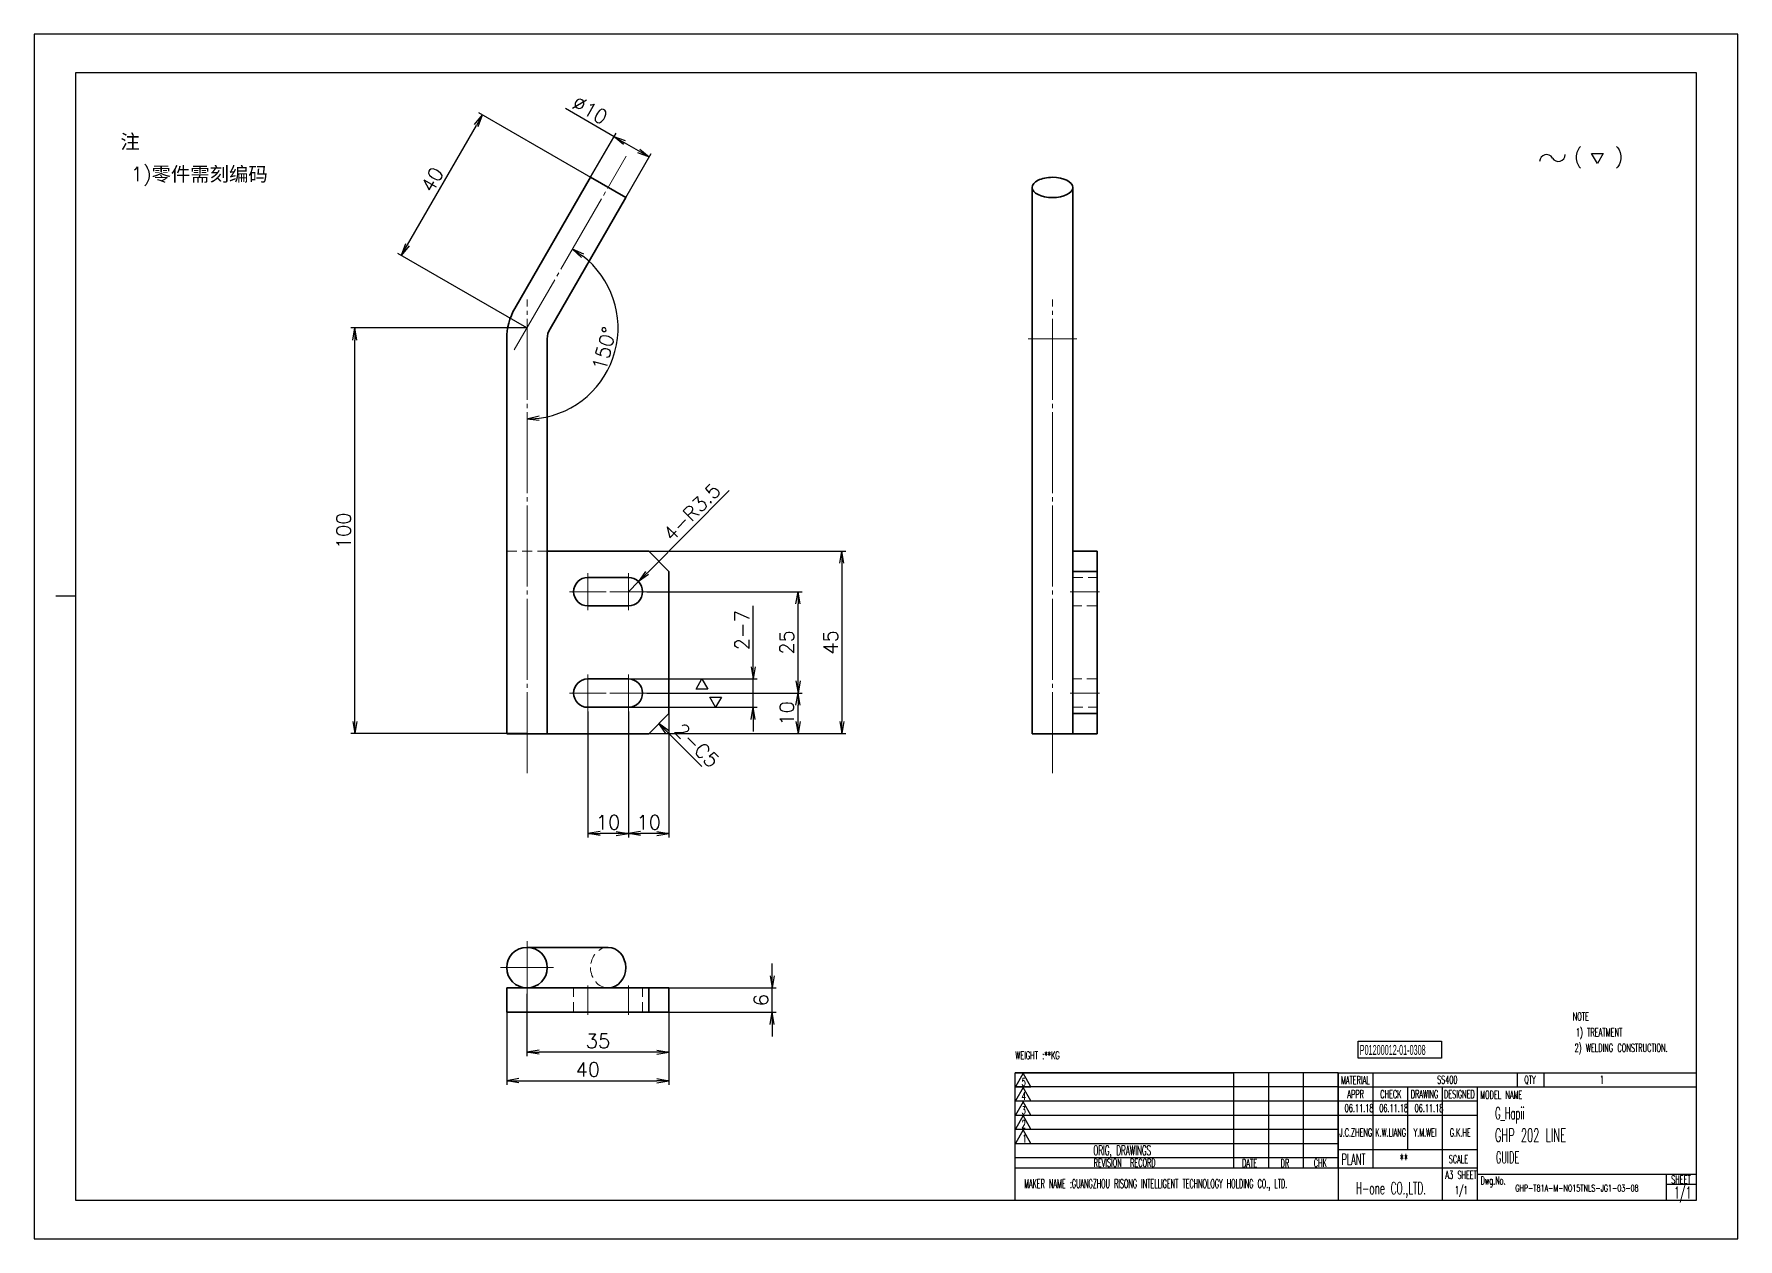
# Model space of a CAD drawing. Header units: millimetres. Extents: x 7914 to 16415, y -883 to 305.
# Drawn here: x 12507.1 to 12927.1, y -882.1 to -585.1 of the extents above; entities that cross this region are included whole.
import ezdxf
from ezdxf.enums import TextEntityAlignment as Align

# ---------------------------------------------------------------- set-up
doc = ezdxf.new("R2010")
doc.units = ezdxf.units.MM
doc.linetypes.add('CENTER-HOKUTO', pattern=[23, 20, -1, 1, -1])
doc.linetypes.add('HIDDEN-HOKUTO', pattern=[3.8, 2.5, -1.3])
doc.layers.add('AM_7', color=2, linetype='CENTER-HOKUTO', lineweight=30)
doc.layers.add('AM_HID', color=1, linetype='HIDDEN-HOKUTO', lineweight=25)
doc.layers.add('title_frame', color=7, linetype='Continuous')
doc.layers.add('word_dim', color=253, linetype='Continuous')
doc.styles.add('MX_NOTE_STANDARD', font='txt.shx', dxfattribs={"bigfont": 'bigfont.shx'})
doc.styles.get("Standard").update_dxf_attribs({"font": 'romans.shx', "bigfont": 'bigfont.shx'})
doc.dimstyles.new('RS1-1', dxfattribs={"dimtxt": 3.5, "dimasz": 3, "dimexe": 1, "dimexo": 0, "dimgap": 1, "dimtad": 3, "dimdsep": 46, "dimtxsty": 'Standard', "dimblk1": 'OPEN', "dimblk2": 'OPEN', "dimsah": 1, "dimcen": 0, "dimclrd": 256, "dimclre": 256, "dimclrt": 3, "dimazin": 2, "dimtfac": 1, "dimtmove": 0, "dimatfit": 3, "dimldrblk": 'OPEN', "dimfxl": 0, "dimtolj": 1, "dimtzin": 0, "dimarcsym": 0})

# ---------------------------------------------------------------- blocks, each defined once
blk = doc.blocks.new('A$C404331B6')
at = {"layer": 'title_frame'}
for p, q in [((0, -31.5), (0, 0)), ((0, 0), (53.9, 0)), ((79.62, 0), (0, 0)), ((53.9, -23.5), (53.9, 0)), ((62.48, -23.5), (62.48, 0)), ((62.48, -23.5), (62.48, 0)), ((71.05, -23.5), (71.05, 0)), ((71.05, -23.5), (71.05, 0)), ((79.62, 0), (79.62, -31.5)), ((79.62, 0), (167.83, 0)), ((88.2, -23.5), (88.2, 0)), ((123.73, 0), (123.73, -3.5)), ((130.3, 0), (130.3, -3.5)), ((53.9, -3.5), (0, -3.5)), ((79.62, -3.5), (0, -3.5)), ((1.98, -0.12), (0.1, -3.45)), ((0.1, -3.45), (3.86, -3.45)), ((1.98, -3.6), (0.1, -6.92)), ((3.86, -3.45), (1.98, -0.12)), ((3.86, -6.92), (1.98, -3.6)), ((79.62, -3.5), (167.83, -3.5)), ((96.78, -18.9), (96.78, -3.5)), ((105.35, -31.5), (105.35, -3.5)), ((113.92, -31.5), (113.92, -3.5)), ((53.9, -7), (0, -7)), ((79.62, -7), (0, -7)), ((0.1, -6.92), (3.86, -6.92)), ((1.98, -7.13), (0.1, -10.45)), ((3.86, -10.45), (1.98, -7.13)), ((113.92, -7), (79.62, -7)), ((53.9, -10.5), (0, -10.5)), ((79.62, -10.5), (0, -10.5)), ((0.1, -10.45), (3.86, -10.45)), ((1.98, -10.54), (0.1, -13.87)), ((3.86, -13.87), (1.98, -10.54)), ((113.92, -10.5), (79.62, -10.5)), ((53.9, -14), (0, -14)), ((79.62, -14), (0, -14)), ((0.1, -13.87), (3.86, -13.87)), ((1.98, -14.07), (0.1, -17.4)), ((3.86, -17.4), (1.98, -14.07)), ((53.9, -17.5), (0, -17.5)), ((79.62, -17.5), (0, -17.5)), ((53.9, -21), (0, -21)), ((79.62, -21), (0, -21)), ((0.1, -17.4), (3.86, -17.4)), ((79.62, -18.9), (113.92, -18.9)), ((79.62, -23.5), (0, -23.5)), ((113.92, -23.5), (79.62, -23.5)), ((113.92, -25), (167.83, -25)), ((160.48, -25), (160.48, -31.5)), ((160.48, -27.5), (167.83, -27.5)), ((167.83, -31.5), (0, -31.5))]:
    blk.add_line(p, q, dxfattribs=at)
at = {"layer": 'title_frame', "color": 3, "style": 'MX_NOTE_STANDARD', "width": 0.5341}
for s, height, p in [('5', 1.92, (1.59, -3.22)), ('MATERIAL', 1.973, (80.3, -2.79)), ('QTY', 1.973, (125.5, -2.7)), ('4', 1.92, (1.59, -6.7)), ('3', 1.92, (1.59, -10.23)), ('APPR', 1.973, (81.89, -6.26)), ('CHECK', 1.973, (89.99, -6.26)), ('DRAWING', 1.973, (97.51, -6.26)), ('DESIGNED', 1.973, (105.7, -6.26)), ('MODEL NAME', 1.973, (114.63, -6.41)), ('2', 1.92, (1.59, -13.64)), ('1', 1.92, (1.78, -17.17)), ('ORIG, DRAWINGS', 2.4112, (19.27, -20.34)), ('PLANT', 2.74, (80.46, -22.73)), ('SCALE', 1.973, (106.88, -22.28)), ('REVISION  RECORD', 1.9728, (19.32, -23.18)), ('DATE', 1.973, (55.94, -23.26)), ('DR', 1.973, (65.43, -23.27)), ('CHK', 1.973, (73.61, -23.23)), ('MAKER NAME :GUANGZHOU RISONG INTELLIGENT TECHNOLOGY HOLDING CO., LTD.', 2.16, (2.22, -28.43)), ('Dwg.No.', 1.973, (114.71, -27.52)), ('SHEET', 1.973, (161.71, -27.29))]:
    blk.add_text(s, height=height, dxfattribs=at).set_placement(p)
blk = doc.blocks.new('shiage0')
at = {"layer": 'word_dim', "color": 3, "linetype": 'Continuous'}
for centre, start, end in [((1.69, 0), 30, 180), ((4.61, 1.69), 210, 0)]:
    blk.add_arc(centre, 1.69, start, end, dxfattribs=at)
blk = doc.blocks.new('12')
at = {"layer": 'title_frame', "color": 3, "linetype": 'Continuous'}
blk.add_lwpolyline([(20.46, 3.03), (19.01, 5.53), (21.9, 5.53)], close=True, dxfattribs=at)
blk.add_blockref('shiage0', (6.23, 3.56), dxfattribs=at)
blk.add_text('(   )', height=3.5, dxfattribs=at).set_placement((14.64, 3.08))
blk = doc.blocks.new('_Open')
at = {"color": 0, "lineweight": -2}
for p, q in [((-1, 0.17), (0, 0)), ((-1, -0.17), (0, 0)), ((0, 0), (-1, 0))]:
    blk.add_line(p, q, dxfattribs=at)
blk = doc.blocks.new('*D163')
at = {"layer": 'DEFPOINTS', "color": 0, "linetype": 'Continuous', "ltscale": 2}
for p in [(12623.6, -826.23), (12663.6, -826.23), (12663.6, -843.11)]:
    blk.add_point(p, dxfattribs=at)
at = {"layer": 'word_dim', "linetype": 'Continuous', "lineweight": -2, "ltscale": 2}
for p, q in [((12623.6, -826.23), (12623.6, -844.11)), ((12663.6, -826.23), (12663.6, -844.11)), ((12626.6, -843.11), (12660.6, -843.11))]:
    blk.add_line(p, q, dxfattribs=at)
at = {"layer": 'word_dim', "linetype": 'Continuous', "lineweight": -2, "ltscale": 2, "xscale": 3, "yscale": 3, "zscale": 3, "rotation": 180}
blk.add_blockref('_Open', (12623.6, -843.11), dxfattribs=at)
at = {"layer": 'word_dim', "linetype": 'Continuous', "lineweight": -2, "ltscale": 2, "xscale": 3, "yscale": 3, "zscale": 3}
blk.add_blockref('_Open', (12663.6, -843.11), dxfattribs=at)
at = {"layer": 'word_dim', "color": 3, "linetype": 'Continuous', "ltscale": 2, "insert": (12643.6, -840.36), "char_height": 3.5, "attachment_point": 5}
blk.add_mtext('\\A1;40', dxfattribs=at)
blk = doc.blocks.new('*D164')
at = {"layer": 'DEFPOINTS', "color": 0, "linetype": 'Continuous', "ltscale": 2}
for p in [(12663.6, -820.23), (12689.05, -820.23), (12663.6, -826.23)]:
    blk.add_point(p, dxfattribs=at)
at = {"layer": 'word_dim', "linetype": 'Continuous', "lineweight": -2, "ltscale": 2}
for p, q in [((12689.05, -817.23), (12689.05, -814.23)), ((12663.6, -820.23), (12690.05, -820.23)), ((12689.05, -826.23), (12689.05, -820.23)), ((12663.6, -826.23), (12690.05, -826.23)), ((12689.05, -829.23), (12689.05, -832.23))]:
    blk.add_line(p, q, dxfattribs=at)
at = {"layer": 'word_dim', "linetype": 'Continuous', "lineweight": -2, "ltscale": 2, "xscale": 3, "yscale": 3, "zscale": 3}
for p, rotation in [((12689.05, -820.23), 270), ((12689.05, -826.23), 90)]:
    blk.add_blockref('_Open', p, dxfattribs=dict(at, rotation=rotation))
at = {"layer": 'word_dim', "color": 3, "linetype": 'Continuous', "ltscale": 2, "insert": (12686.3, -823.23), "char_height": 3.5, "attachment_point": 5, "rotation": 90}
blk.add_mtext('\\A1;6', dxfattribs=at)
blk = doc.blocks.new('*D165')
at = {"layer": 'DEFPOINTS', "color": 0, "linetype": 'Continuous', "ltscale": 2}
for p in [(12646.1, -712.56), (12641.1, -757.56), (12706.21, -757.56)]:
    blk.add_point(p, dxfattribs=at)
at = {"layer": 'word_dim', "linetype": 'Continuous', "lineweight": -2, "ltscale": 2}
for p, q in [((12646.1, -712.56), (12707.21, -712.56)), ((12706.21, -715.56), (12706.21, -754.56)), ((12641.1, -757.56), (12707.21, -757.56))]:
    blk.add_line(p, q, dxfattribs=at)
at = {"layer": 'word_dim', "linetype": 'Continuous', "lineweight": -2, "ltscale": 2, "xscale": 3, "yscale": 3, "zscale": 3}
for p, rotation in [((12706.21, -712.56), 90), ((12706.21, -757.56), 270)]:
    blk.add_blockref('_Open', p, dxfattribs=dict(at, rotation=rotation))
at = {"layer": 'word_dim', "color": 3, "linetype": 'Continuous', "ltscale": 2, "insert": (12703.46, -735.06), "char_height": 3.5, "attachment_point": 5, "rotation": 90}
blk.add_mtext('\\A1;45', dxfattribs=at)
blk = doc.blocks.new('*D166')
at = {"layer": 'DEFPOINTS', "color": 0, "linetype": 'Continuous', "ltscale": 2}
for p in [(12628.6, -821.73), (12663.6, -826.23), (12628.6, -836.05)]:
    blk.add_point(p, dxfattribs=at)
at = {"layer": 'word_dim', "linetype": 'Continuous', "lineweight": -2, "ltscale": 2}
for p, q in [((12628.6, -821.73), (12628.6, -837.05)), ((12663.6, -826.23), (12663.6, -837.05)), ((12660.6, -836.05), (12631.6, -836.05))]:
    blk.add_line(p, q, dxfattribs=at)
at = {"layer": 'word_dim', "linetype": 'Continuous', "lineweight": -2, "ltscale": 2, "xscale": 3, "yscale": 3, "zscale": 3, "rotation": 180}
blk.add_blockref('_Open', (12628.6, -836.05), dxfattribs=at)
at = {"layer": 'word_dim', "linetype": 'Continuous', "lineweight": -2, "ltscale": 2, "xscale": 3, "yscale": 3, "zscale": 3}
blk.add_blockref('_Open', (12663.6, -836.05), dxfattribs=at)
at = {"layer": 'word_dim', "color": 3, "linetype": 'Continuous', "ltscale": 2, "insert": (12646.1, -833.3), "char_height": 3.5, "attachment_point": 5}
blk.add_mtext('\\A1;35', dxfattribs=at)
blk = doc.blocks.new('*D167')
at = {"layer": 'DEFPOINTS', "color": 0, "linetype": 'Continuous', "ltscale": 2}
for p in [(12586.14, -657.56), (12628.6, -657.56), (12628.6, -757.56)]:
    blk.add_point(p, dxfattribs=at)
at = {"layer": 'word_dim', "linetype": 'Continuous', "lineweight": -2, "ltscale": 2}
for p, q in [((12628.6, -657.56), (12585.14, -657.56)), ((12586.14, -754.56), (12586.14, -660.56)), ((12628.6, -757.56), (12585.14, -757.56))]:
    blk.add_line(p, q, dxfattribs=at)
at = {"layer": 'word_dim', "linetype": 'Continuous', "lineweight": -2, "ltscale": 2, "xscale": 3, "yscale": 3, "zscale": 3}
for p, rotation in [((12586.14, -657.56), 90), ((12586.14, -757.56), 270)]:
    blk.add_blockref('_Open', p, dxfattribs=dict(at, rotation=rotation))
at = {"layer": 'word_dim', "color": 3, "linetype": 'Continuous', "ltscale": 2, "insert": (12583.39, -707.56), "char_height": 3.5, "attachment_point": 5, "rotation": 90}
blk.add_mtext('\\A1;100', dxfattribs=at)
blk = doc.blocks.new('*D168')
at = {"layer": 'DEFPOINTS', "color": 0, "linetype": 'Continuous', "ltscale": 2}
for p in [(12617.62, -605.04), (12648.6, -622.92), (12628.6, -657.56)]:
    blk.add_point(p, dxfattribs=at)
at = {"layer": 'word_dim', "linetype": 'Continuous', "lineweight": -2, "ltscale": 2}
for p, q in [((12648.6, -622.92), (12616.76, -604.54)), ((12599.12, -637.08), (12616.12, -607.64)), ((12628.6, -657.56), (12596.76, -639.18))]:
    blk.add_line(p, q, dxfattribs=at)
at = {"layer": 'word_dim', "linetype": 'Continuous', "lineweight": -2, "ltscale": 2, "xscale": 3, "yscale": 3, "zscale": 3}
for p, rotation in [((12617.62, -605.04), 59.99971985608837), ((12597.62, -639.68), 239.9997198560883)]:
    blk.add_blockref('_Open', p, dxfattribs=dict(at, rotation=rotation))
at = {"layer": 'word_dim', "color": 3, "linetype": 'Continuous', "ltscale": 2, "insert": (12605.24, -620.98), "char_height": 3.5, "attachment_point": 5, "rotation": 59.9997}
blk.add_mtext('\\A1;40', dxfattribs=at)
blk = doc.blocks.new('*D169')
at = {"layer": 'DEFPOINTS', "color": 0, "linetype": 'Continuous', "ltscale": 2}
for p in [(12653.07, -615.19), (12628.6, -650.51), (12625.48, -662.98), (12645.8, -672), (12628.6, -767.3)]:
    blk.add_point(p, dxfattribs=at)
at = {"layer": 'word_dim', "linetype": 'Continuous', "lineweight": -2, "ltscale": 2}
blk.add_arc((12628.6, -657.56), 22.45, 277.6612, 52.3387, dxfattribs=at)
at = {"layer": 'word_dim', "linetype": 'Continuous', "lineweight": -2, "ltscale": 2, "xscale": 3, "yscale": 3, "zscale": 3}
for p, rotation in [((12639.83, -638.12), 146.1692663020986), ((12628.6, -680.02), 183.8305831847277)]:
    blk.add_blockref('_Open', p, dxfattribs=dict(at, rotation=rotation))
at = {"layer": 'word_dim', "color": 3, "linetype": 'Continuous', "ltscale": 2, "insert": (12647.63, -662.66), "char_height": 3.5, "attachment_point": 5, "rotation": 74.9999}
blk.add_mtext('\\A1;{\\Fsimplex|c0;150°}', dxfattribs=at)
blk = doc.blocks.new('*D170')
at = {"layer": 'DEFPOINTS', "color": 0, "linetype": 'Continuous', "ltscale": 2}
for p in [(12650.06, -610.4), (12644.27, -620.42), (12652.93, -625.42)]:
    blk.add_point(p, dxfattribs=at)
at = {"layer": 'word_dim', "linetype": 'Continuous', "lineweight": -2, "ltscale": 2}
for p, q in [((12650.06, -610.4), (12638.08, -603.48)), ((12644.27, -620.42), (12650.56, -609.53)), ((12656.12, -613.9), (12652.66, -611.9)), ((12652.93, -625.42), (12659.22, -614.53))]:
    blk.add_line(p, q, dxfattribs=at)
at = {"layer": 'word_dim', "linetype": 'Continuous', "lineweight": -2, "ltscale": 2, "xscale": 3, "yscale": 3, "zscale": 3}
for p, rotation in [((12650.06, -610.4), 149.9997198560817), ((12658.72, -615.4), 329.9997198560817)]:
    blk.add_blockref('_Open', p, dxfattribs=dict(at, rotation=rotation))
at = {"layer": 'word_dim', "color": 3, "linetype": 'Continuous', "ltscale": 2, "insert": (12644.15, -603.81), "char_height": 3.5, "attachment_point": 5, "rotation": 329.9997}
blk.add_mtext('\\A1;%%C10', dxfattribs=at)
blk = doc.blocks.new('*D171')
at = {"layer": 'DEFPOINTS', "color": 0, "linetype": 'Continuous', "ltscale": 2}
for p in [(12658.15, -747.56), (12695.41, -747.56), (12650.38, -757.56)]:
    blk.add_point(p, dxfattribs=at)
at = {"layer": 'word_dim', "linetype": 'Continuous', "lineweight": -2, "ltscale": 2}
for p, q in [((12658.15, -747.56), (12696.41, -747.56)), ((12695.41, -754.56), (12695.41, -750.56)), ((12650.38, -757.56), (12696.41, -757.56))]:
    blk.add_line(p, q, dxfattribs=at)
at = {"layer": 'word_dim', "linetype": 'Continuous', "lineweight": -2, "ltscale": 2, "xscale": 3, "yscale": 3, "zscale": 3}
for p, rotation in [((12695.41, -747.56), 90), ((12695.41, -757.56), 270)]:
    blk.add_blockref('_Open', p, dxfattribs=dict(at, rotation=rotation))
at = {"layer": 'word_dim', "color": 3, "linetype": 'Continuous', "ltscale": 2, "insert": (12692.66, -752.56), "char_height": 3.5, "attachment_point": 5, "rotation": 90}
blk.add_mtext('\\A1;10', dxfattribs=at)
blk = doc.blocks.new('*D172')
at = {"layer": 'DEFPOINTS', "color": 0, "linetype": 'Continuous', "ltscale": 2}
for p in [(12658.15, -722.56), (12695.41, -722.56), (12658.15, -747.56)]:
    blk.add_point(p, dxfattribs=at)
at = {"layer": 'word_dim', "linetype": 'Continuous', "lineweight": -2, "ltscale": 2}
for p, q in [((12658.15, -722.56), (12696.41, -722.56)), ((12695.41, -744.56), (12695.41, -725.56)), ((12658.15, -747.56), (12696.41, -747.56))]:
    blk.add_line(p, q, dxfattribs=at)
at = {"layer": 'word_dim', "linetype": 'Continuous', "lineweight": -2, "ltscale": 2, "xscale": 3, "yscale": 3, "zscale": 3}
for p, rotation in [((12695.41, -722.56), 90), ((12695.41, -747.56), 270)]:
    blk.add_blockref('_Open', p, dxfattribs=dict(at, rotation=rotation))
at = {"layer": 'word_dim', "color": 3, "linetype": 'Continuous', "ltscale": 2, "insert": (12692.66, -735.06), "char_height": 3.5, "attachment_point": 5, "rotation": 90}
blk.add_mtext('\\A1;25', dxfattribs=at)
blk = doc.blocks.new('*D173')
at = {"layer": 'DEFPOINTS', "color": 0, "linetype": 'Continuous', "ltscale": 2}
for p in [(12653.6, -752.11), (12663.6, -752.56), (12653.6, -782.17)]:
    blk.add_point(p, dxfattribs=at)
at = {"layer": 'word_dim', "linetype": 'Continuous', "lineweight": -2, "ltscale": 2}
for p, q in [((12653.6, -752.11), (12653.6, -783.17)), ((12663.6, -752.56), (12663.6, -783.17)), ((12660.6, -782.17), (12656.6, -782.17))]:
    blk.add_line(p, q, dxfattribs=at)
at = {"layer": 'word_dim', "linetype": 'Continuous', "lineweight": -2, "ltscale": 2, "xscale": 3, "yscale": 3, "zscale": 3, "rotation": 180}
blk.add_blockref('_Open', (12653.6, -782.17), dxfattribs=at)
at = {"layer": 'word_dim', "linetype": 'Continuous', "lineweight": -2, "ltscale": 2, "xscale": 3, "yscale": 3, "zscale": 3}
blk.add_blockref('_Open', (12663.6, -782.17), dxfattribs=at)
at = {"layer": 'word_dim', "color": 3, "linetype": 'Continuous', "ltscale": 2, "insert": (12658.6, -779.42), "char_height": 3.5, "attachment_point": 5}
blk.add_mtext('\\A1;10', dxfattribs=at)
blk = doc.blocks.new('*D174')
at = {"layer": 'DEFPOINTS', "color": 0, "linetype": 'Continuous', "ltscale": 2}
for p in [(12643.6, -752.11), (12653.6, -752.56), (12643.6, -782.17)]:
    blk.add_point(p, dxfattribs=at)
at = {"layer": 'word_dim', "linetype": 'Continuous', "lineweight": -2, "ltscale": 2}
for p, q in [((12643.6, -752.11), (12643.6, -783.17)), ((12653.6, -752.56), (12653.6, -783.17)), ((12650.6, -782.17), (12646.6, -782.17))]:
    blk.add_line(p, q, dxfattribs=at)
at = {"layer": 'word_dim', "linetype": 'Continuous', "lineweight": -2, "ltscale": 2, "xscale": 3, "yscale": 3, "zscale": 3, "rotation": 180}
blk.add_blockref('_Open', (12643.6, -782.17), dxfattribs=at)
at = {"layer": 'word_dim', "linetype": 'Continuous', "lineweight": -2, "ltscale": 2, "xscale": 3, "yscale": 3, "zscale": 3}
blk.add_blockref('_Open', (12653.6, -782.17), dxfattribs=at)
at = {"layer": 'word_dim', "color": 3, "linetype": 'Continuous', "ltscale": 2, "insert": (12648.6, -779.42), "char_height": 3.5, "attachment_point": 5}
blk.add_mtext('\\A1;10', dxfattribs=at)
blk = doc.blocks.new('*D175')
at = {"layer": 'DEFPOINTS', "color": 0, "linetype": 'Continuous', "ltscale": 2}
for p in [(12653.6, -744.06), (12684.37, -744.06), (12653.6, -751.06)]:
    blk.add_point(p, dxfattribs=at)
at = {"layer": 'word_dim', "linetype": 'Continuous', "lineweight": -2, "ltscale": 2}
for p, q in [((12684.37, -741.06), (12684.37, -726.06)), ((12653.6, -744.06), (12685.37, -744.06)), ((12684.37, -751.06), (12684.37, -744.06)), ((12653.6, -751.06), (12685.37, -751.06)), ((12684.37, -754.06), (12684.37, -757.06))]:
    blk.add_line(p, q, dxfattribs=at)
at = {"layer": 'word_dim', "linetype": 'Continuous', "lineweight": -2, "ltscale": 2, "xscale": 3, "yscale": 3, "zscale": 3}
for p, rotation in [((12684.37, -744.06), 270), ((12684.37, -751.06), 90)]:
    blk.add_blockref('_Open', p, dxfattribs=dict(at, rotation=rotation))
at = {"layer": 'word_dim', "color": 3, "linetype": 'Continuous', "ltscale": 2, "insert": (12681.62, -732.06), "char_height": 3.5, "attachment_point": 5, "rotation": 90}
blk.add_mtext('\\A1;2-7', dxfattribs=at)
blk = doc.blocks.new('*D176')
at = {"layer": 'DEFPOINTS', "color": 0, "linetype": 'Continuous', "ltscale": 2}
for p in [(12656.07, -720.08), (12653.6, -722.56)]:
    blk.add_point(p, dxfattribs=at)
at = {"layer": 'word_dim', "linetype": 'Continuous', "lineweight": -2, "ltscale": 2}
for p, q in [((12678.42, -697.62), (12658.19, -717.96)), ((12653.6, -722.56), (12656.07, -720.08))]:
    blk.add_line(p, q, dxfattribs=at)
at = {"layer": 'word_dim', "linetype": 'Continuous', "lineweight": -2, "ltscale": 2, "xscale": 3, "yscale": 3, "zscale": 3, "rotation": 225.1462509781452}
blk.add_blockref('_Open', (12656.07, -720.08), dxfattribs=at)
at = {"layer": 'word_dim', "color": 3, "linetype": 'Continuous', "ltscale": 2, "insert": (12669.24, -702.95), "char_height": 3.5, "attachment_point": 5, "rotation": 45.1463}
blk.add_mtext('\\A1;4-R3.5', dxfattribs=at)

msp = doc.modelspace()

# ---------------------------------------------------------------- linework, layer by layer
at = {"color": 7, "lineweight": 35}
for p, q in [((12625.611, -652.744), (12644.271, -620.423)), ((12634.271, -657.744), (12652.931, -625.423)), ((12753.13, -655.244), (12753.13, -622.923)), ((12763.13, -655.244), (12763.13, -622.923)), ((12623.601, -757.564), (12623.601, -660.244)), ((12633.601, -757.564), (12633.601, -660.244)), ((12753.13, -757.564), (12753.13, -660.244)), ((12763.13, -757.564), (12763.13, -660.244)), ((12623.601, -757.564), (12623.601, -712.564)), ((12633.601, -712.564), (12658.601, -712.564)), ((12663.601, -752.564), (12663.601, -717.564)), ((12763.13, -752.564), (12763.13, -717.564)), ((12769.13, -752.564), (12769.13, -717.564)), ((12623.601, -757.564), (12658.601, -757.564)), ((12623.601, -820.232), (12658.601, -820.232)), ((12658.601, -826.232), (12623.601, -826.232))]:
    msp.add_line(p, q, dxfattribs=at)
at = {"color": 7, "lineweight": 35, "ltscale": 0.249998}
msp.add_line((12652.931, -625.423), (12644.271, -620.423), dxfattribs=at)
at = {"color": 7, "lineweight": 35, "ltscale": 0.125}
for p, q in [((12753.13, -655.244), (12753.13, -660.244)), ((12763.13, -655.244), (12763.13, -660.244)), ((12763.13, -712.564), (12763.13, -717.564)), ((12769.13, -712.564), (12769.13, -717.564)), ((12763.13, -757.564), (12763.13, -752.564)), ((12769.13, -757.564), (12769.13, -752.564)), ((12758.13, -757.564), (12753.13, -757.564)), ((12763.13, -757.564), (12758.13, -757.564)), ((12658.601, -820.232), (12663.601, -820.232)), ((12658.601, -826.232), (12663.601, -826.232))]:
    msp.add_line(p, q, dxfattribs=at)
at = {"color": 7, "lineweight": 35, "ltscale": 0.176777}
for p, q in [((12658.601, -712.564), (12663.601, -717.564)), ((12658.601, -757.564), (12663.601, -752.564))]:
    msp.add_line(p, q, dxfattribs=at)
at = {"color": 7, "lineweight": 35, "ltscale": 0.15}
for p, q in [((12763.13, -712.564), (12769.13, -712.564)), ((12763.13, -717.564), (12769.13, -717.564)), ((12763.13, -752.564), (12769.13, -752.564)), ((12763.13, -757.564), (12769.13, -757.564)), ((12623.601, -820.232), (12623.601, -826.232)), ((12658.601, -820.232), (12658.601, -826.232)), ((12663.601, -820.232), (12663.601, -826.232))]:
    msp.add_line(p, q, dxfattribs=at)
at = {"color": 7, "lineweight": 35, "ltscale": 0.25}
for p, q in [((12643.601, -719.064), (12653.601, -719.064)), ((12653.601, -726.064), (12643.601, -726.064)), ((12643.601, -744.064), (12653.601, -744.064)), ((12653.601, -751.064), (12643.601, -751.064)), ((12633.601, -757.564), (12623.601, -757.564))]:
    msp.add_line(p, q, dxfattribs=at)
at = {"color": 7, "lineweight": 35, "ltscale": 0.033496}
msp.add_line((12629.941, -810.232), (12628.601, -810.232), dxfattribs=at)
at = {"color": 7, "lineweight": 35, "ltscale": 0.466504}
msp.add_line((12629.941, -810.232), (12648.601, -810.232), dxfattribs=at)
at = {"color": 7, "lineweight": 35}
msp.add_circle((12628.601, -815.232), 5, dxfattribs=at)
for centre, radius, start, end in [((12638.601, -660.244), 15, 150, 180.00001), ((12638.601, -660.244), 5, 150, 180.00001), ((12643.601, -722.564), 3.5, 90, 270), ((12653.601, -722.564), 3.5, 270, 90), ((12643.601, -747.564), 3.5, 90, 270), ((12653.601, -747.564), 3.5, 270, 90)]:
    msp.add_arc(centre, radius, start, end, dxfattribs=at)
for centre, major_axis, ratio, start_param, end_param in [((12758.13, -622.923), (5, 0), 0.5, 1.5707963, 3.1415927), ((12758.13, -622.923), (5, 0), 0.5, 0, 1.5707963), ((12758.13, -622.923), (5, 0), 0.5, 3.1415927, 6.2831853), ((12648.601, -815.232), (0, -5), 0.8660254, 0.0049666, 3.1415927)]:
    msp.add_ellipse(centre, major_axis=major_axis, ratio=ratio, start_param=start_param, end_param=end_param, dxfattribs=at)
at = {"layer": 'AM_7', "color": 2, "lineweight": 13}
for p, q in [((12625.476, -662.976), (12653.065, -615.191)), ((12628.601, -767.296), (12628.601, -650.512)), ((12758.13, -767.296), (12758.13, -650.512)), ((12764.13, -660.244), (12752.13, -660.244)), ((12643.601, -718.014), (12643.601, -727.114)), ((12653.601, -718.014), (12653.601, -727.114)), ((12648.151, -722.564), (12639.051, -722.564)), ((12658.151, -722.564), (12649.051, -722.564)), ((12769.73, -722.564), (12762.53, -722.564)), ((12643.601, -743.014), (12643.601, -752.114)), ((12653.601, -743.014), (12653.601, -752.114)), ((12648.151, -747.564), (12639.051, -747.564)), ((12658.151, -747.564), (12649.051, -747.564)), ((12769.73, -747.564), (12762.53, -747.564)), ((12628.601, -808.732), (12628.601, -821.732)), ((12635.101, -815.232), (12622.101, -815.232)), ((12643.601, -826.832), (12643.601, -819.632)), ((12653.601, -826.832), (12653.601, -819.632))]:
    msp.add_line(p, q, dxfattribs=at)
at = {"layer": 'AM_HID', "color": 1, "lineweight": 13}
for p, q in [((12623.601, -712.564), (12633.601, -712.564)), ((12763.13, -719.064), (12769.13, -719.064)), ((12769.13, -726.064), (12763.13, -726.064)), ((12769.13, -744.064), (12763.13, -744.064)), ((12763.13, -751.064), (12769.13, -751.064)), ((12629.941, -820.232), (12628.601, -820.232)), ((12629.941, -820.232), (12648.601, -820.232)), ((12640.101, -826.232), (12640.101, -820.232)), ((12640.101, -826.232), (12640.101, -820.232)), ((12657.101, -826.232), (12657.101, -820.232)), ((12657.101, -826.232), (12657.101, -820.232)), ((12658.601, -820.232), (12658.601, -826.232))]:
    msp.add_line(p, q, dxfattribs=at)
for start_param, end_param in [(3.1415927, 4.712389), (4.712389, 6.2831853), (0, 0.0049666)]:
    msp.add_ellipse((12648.601, -815.232), major_axis=(0, -5), ratio=0.8660254, start_param=start_param, end_param=end_param, dxfattribs=at)
at = {"layer": 'title_frame'}
for p, q in [((12512.42, -723.61), (12517.42, -723.61)), ((12833.466, -833.336), (12853.994, -833.336)), ((12833.466, -837.537), (12833.466, -833.336)), ((12853.994, -833.336), (12853.994, -837.537)), ((12853.994, -837.537), (12833.466, -837.537)), ((12828.57, -841.147), (12828.57, -844.647)), ((12828.57, -864.647), (12828.57, -841.147)), ((12828.57, -841.147), (12828.57, -872.647)), ((12916.77, -872.647), (12862.87, -872.647)), ((12916.77, -872.647), (12862.87, -872.647))]:
    msp.add_line(p, q, dxfattribs=at)
at = {"layer": 'title_frame', "color": 4}
msp.add_lwpolyline([(12927.095, -585.11), (12507.095, -585.11), (12507.095, -882.11), (12927.095, -882.11)], close=True, dxfattribs=at)
at = {"layer": 'title_frame'}
msp.add_lwpolyline([(12517.42, -594.572), (12916.77, -594.572), (12916.77, -872.647), (12517.42, -872.647)], close=True, dxfattribs=at)
at = {"layer": 'word_dim', "color": 3, "linetype": 'Continuous', "ltscale": 2}
for points in [[(12671.707, -744.064), (12673.152, -746.567), (12670.262, -746.567)], [(12675.083, -751.064), (12673.638, -748.561), (12676.528, -748.561)]]:
    msp.add_lwpolyline(points, close=True, dxfattribs=at)

# ---------------------------------------------------------------- block references
at = {"layer": 'word_dim', "linetype": 'Continuous', "ltscale": 2}
msp.add_blockref('12', (12871.989, -620.072), dxfattribs=at)
at = {"layer": 'word_dim', "ltscale": 2}
msp.add_blockref('A$C404331B6', (12748.945, -841.147), dxfattribs=at)

# ---------------------------------------------------------------- texts
at = {"ltscale": 2, "char_height": 3.5, "attachment_point": 1}
for s, insert, width in [('{\\fSimSun|b0|i0|c134|p2;\\C3;注}', (12528.386, -609.866), 10.36469), ('{\\Fromans,bigfont|c134;\\C3;1)\\fSimSun|b0|i0|c134|p2;零件需刻编码}', (12530.951, -617.874), 96.90613)]:
    msp.add_mtext(s, dxfattribs=dict(at, insert=insert, width=width))
at = {"linetype": 'Continuous', "insert": (12867.247, -851.627), "char_height": 3, "width": 50.9, "attachment_point": 4}
msp.add_mtext('{\\W0.5;\\C3;G_Hapii }', dxfattribs=at)
at = {"color": 3, "linetype": 'Continuous', "insert": (12872.202, -868.785), "char_height": 1.6, "width": 37.13137, "attachment_point": 1}
msp.add_mtext('{\\W0.65;GHP-T81A-M-NO15TNLS-JG1-03-08}', dxfattribs=at)
at = {"layer": 'title_frame', "color": 3, "style": 'MX_NOTE_STANDARD'}
for s, height, width, p in [('NOTE', 2, 0.5341, (12886.356, -828.285)), ('1) TREATMENT', 2, 0.5341, (12887.134, -832.182)), ('2) WELDING CONSTRUCTION.', 2, 0.5341, (12886.833, -836.002)), ('WEIGHT :**KG ', 1.96, 0.545, (12748.969, -837.831)), ('SS400', 1.9728, 0.5341, (12852.943, -843.849)), ('1', 1.973, 0.5341, (12893.071, -843.849)), ('06.11.18', 1.9, 0.5341, (12830.156, -850.823)), ('06.11.18', 1.9, 0.5341, (12838.668, -850.823)), ('06.11.18', 1.9, 0.5341, (12847.386, -850.823)), ('GHP 202 LINE', 3.3, 0.5341, (12867.208, -858.196)), ('GUIDE', 2.94, 0.5, (12867.456, -863.46)), ('**', 2.74, 0.5341, (12843.763, -863.878)), ('H-one CO.,LTD.', 3, 0.5341, (12832.926, -871.098)), ('A3 SHEET', 1.9728, 0.5341, (12854.999, -867.324)), ('1/1', 1.9728, 0.5341, (12857.351, -871.078)), ('1/1', 3, 0.5341, (12911.376, -872.171))]:
    msp.add_text(s, height=height, dxfattribs=dict(at, width=width)).set_placement(p)
at = {"layer": 'title_frame', "color": 3, "style": 'MX_NOTE_STANDARD', "width": 0.5341}
for s, p in [('J.C.ZHENG', (12832.902, -857.441)), ('K.W.LIANG', (12841.497, -857.462)), ('Y.M.WEI', (12849.976, -857.459)), ('G.K.HE', (12858.647, -857.462))]:
    msp.add_text(s, height=1.9728, dxfattribs=at).set_placement(p, align=Align.BOTTOM_CENTER)
at = {"layer": 'title_frame', "color": 3, "insert": (12833.88, -834.293), "char_height": 2.45, "width": 4.1107, "attachment_point": 1, "style": 'MX_NOTE_STANDARD'}
msp.add_mtext('{\\f3 of 9 Barcode|b0|i0|c0|p82;\\W0.5;P01200012-01-0308}', dxfattribs=at)
at = {"layer": 'word_dim', "color": 3, "linetype": 'Continuous', "ltscale": 2}
msp.add_text('2-C5', height=3.5, rotation=315, dxfattribs=at).set_placement((12664.601, -757.064))

# ---------------------------------------------------------------- dimensions: what is measured, and where the dimension line sits
at = {"layer": 'word_dim', "linetype": 'Continuous', "ltscale": 2}
dim = msp.add_aligned_dim(p1=(12652.931, -625.423), p2=(12644.271, -620.423), distance=-11.579, text='%%C<>', dimstyle='RS1-1', dxfattribs=at)
dim.commit()
dim.dimension.update_dxf_attribs({"geometry": '*D170', "text_midpoint": (12644.146, -603.806)})
dim = msp.add_aligned_dim(p1=(12628.601, -657.564), p2=(12648.601, -622.923), distance=35.772, dimstyle='RS1-1', dxfattribs=at)
dim.commit()
dim.dimension.update_dxf_attribs({"geometry": '*D168', "text_midpoint": (12605.24, -620.982)})
dim = msp.add_angular_dim_2l(base=(12645.801, -671.996), line1=((12628.601, -767.296), (12628.601, -650.512)), line2=((12625.476, -662.976), (12653.065, -615.191)), text='{\\Fsimplex|c0;<>}', dimstyle='RS1-1', dxfattribs=at)
dim.commit()
dim.dimension.update_dxf_attribs({"geometry": '*D169', "text_midpoint": (12647.632, -662.664)})
for base, p1, p2, picture, middle in [((12586.139, -657.564), (12628.601, -757.564), (12628.601, -657.564), '*D167', (12583.389, -707.564)), ((12706.208, -757.564), (12646.101, -712.564), (12641.101, -757.564), '*D165', (12703.458, -735.064)), ((12695.408, -722.564), (12658.151, -747.564), (12658.151, -722.564), '*D172', (12692.658, -735.064)), ((12695.408, -747.564), (12650.375, -757.564), (12658.151, -747.564), '*D171', (12692.658, -752.564)), ((12689.054, -820.232), (12663.601, -826.232), (12663.601, -820.232), '*D164', (12686.304, -823.232))]:
    dim = msp.add_linear_dim(base=base, p1=p1, p2=p2, angle=90, dimstyle='RS1-1', dxfattribs=at)
    dim.commit()
    dim.dimension.update_dxf_attribs({"geometry": picture, "text_midpoint": middle})
dim = msp.add_radius_dim(center=(12653.601, -722.564), mpoint=(12656.069, -720.083), text='4-<>', dimstyle='RS1-1', dxfattribs=at)
dim.commit()
dim.dimension.update_dxf_attribs({"geometry": '*D176', "text_midpoint": (12671.19, -704.886), "dimtype": 164})
dim = msp.add_linear_dim(base=(12684.368, -744.064), p1=(12653.601, -751.064), p2=(12653.601, -744.064), angle=90, text='2-<>', dimstyle='RS1-1', dxfattribs=at)
dim.commit()
dim.dimension.update_dxf_attribs({"geometry": '*D175', "text_midpoint": (12681.618, -732.064)})
for base, p1, p2, picture, middle in [((12643.601, -782.169), (12653.601, -752.564), (12643.601, -752.114), '*D174', (12648.601, -779.419)), ((12653.601, -782.169), (12663.601, -752.564), (12653.601, -752.114), '*D173', (12658.601, -779.419)), ((12628.601, -836.053), (12663.601, -826.232), (12628.601, -821.732), '*D166', (12646.101, -833.303)), ((12663.601, -843.106), (12623.601, -826.232), (12663.601, -826.232), '*D163', (12643.601, -840.356))]:
    dim = msp.add_linear_dim(base=base, p1=p1, p2=p2, dimstyle='RS1-1', dxfattribs=at)
    dim.commit()
    dim.dimension.update_dxf_attribs({"geometry": picture, "text_midpoint": middle})

# ---------------------------------------------------------------- leaders
at = {"layer": 'word_dim', "linetype": 'Continuous'}
msp.add_leader([(12661.101, -755.064), (12671.708, -765.671)], dimstyle='RS1-1', dxfattribs=at)

doc.saveas('drawing.dxf')
